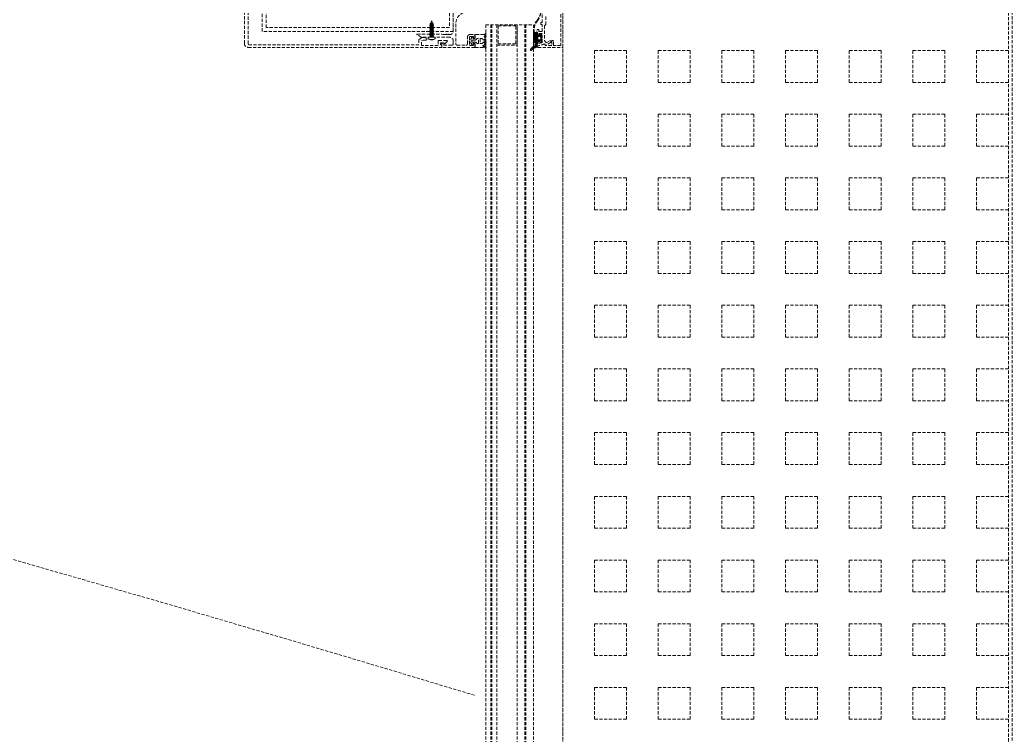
# Model space of a CAD drawing. Extents: x -1457 to 23780, y -2071 to 4205.
# Drawn here: x 4744.9 to 4822.8, y 1958.8 to 2014.9 of the extents above; entities that cross this region are included whole.
import ezdxf

# ---------------------------------------------------------------- set-up
doc = ezdxf.new("R2010")
doc.units = 0
doc.header["$MEASUREMENT"] = 0
doc.linetypes.add('HIDDEN', pattern=[0.375, 0.25, -0.125])
doc.layers.add('M-TEFRIS2-015', color=129, linetype='Continuous', lineweight=9)

msp = doc.modelspace()

# ---------------------------------------------------------------- hatches: boundary and pattern name
at = {"layer": 'M-TEFRIS2-015', "linetype": 'HIDDEN', "lineweight": 0}
h = msp.add_hatch(dxfattribs=at)
h.set_pattern_fill('LINE', color=256, scale=0.666667, angle=675, style=0)
h.set_pattern_definition([(225, (4906.09187, 2070.082575), (-0.058925565, 0.058925565), [])])
edge = h.paths.add_edge_path()
edge.add_arc((4785.516, 2012.276), 0.625, 472.6612, 512.8, ccw=False)
edge.add_arc((4785.202, 2012.997), 0.162, 297.03999, 359.89731)
edge.add_line((4785.363, 2012.997), (4785.363, 2013.077))
edge.add_line((4785.363, 2013.077), (4785.363, 2013.091))
edge.add_line((4785.363, 2013.091), (4785.363, 2013.098))
edge.add_line((4785.363, 2013.098), (4785.361, 2013.106))
edge.add_line((4785.361, 2013.106), (4785.358, 2013.113))
edge.add_line((4785.358, 2013.113), (4785.354, 2013.12))
edge.add_line((4785.354, 2013.12), (4785.349, 2013.126))
edge.add_line((4785.349, 2013.126), (4785.342, 2013.132))
edge.add_line((4785.342, 2013.132), (4785.335, 2013.136))
edge.add_line((4785.335, 2013.136), (4785.328, 2013.139))
edge.add_line((4785.328, 2013.139), (4785.313, 2013.141))
edge.add_line((4785.313, 2013.141), (4785.238, 2013.141))
edge.add_line((4785.238, 2013.141), (4785.235, 2013.141))
edge.add_line((4785.235, 2013.141), (4785.232, 2013.142))
edge.add_line((4785.232, 2013.142), (4785.229, 2013.143))
edge.add_line((4785.229, 2013.143), (4785.226, 2013.145))
edge.add_line((4785.226, 2013.145), (4785.224, 2013.147))
edge.add_line((4785.224, 2013.147), (4785.221, 2013.149))
edge.add_line((4785.221, 2013.149), (4785.22, 2013.152))
edge.add_line((4785.22, 2013.152), (4785.219, 2013.155))
edge.add_line((4785.219, 2013.155), (4785.218, 2013.161))
edge.add_line((4785.218, 2013.161), (4785.218, 2013.241))
edge.add_line((4785.218, 2013.241), (4785.218, 2013.244))
edge.add_line((4785.218, 2013.244), (4785.219, 2013.247))
edge.add_line((4785.219, 2013.247), (4785.22, 2013.25))
edge.add_line((4785.22, 2013.25), (4785.221, 2013.253))
edge.add_line((4785.221, 2013.253), (4785.224, 2013.255))
edge.add_line((4785.224, 2013.255), (4785.226, 2013.257))
edge.add_line((4785.226, 2013.257), (4785.229, 2013.259))
edge.add_line((4785.229, 2013.259), (4785.232, 2013.26))
edge.add_line((4785.232, 2013.26), (4785.238, 2013.261))
edge.add_line((4785.238, 2013.261), (4785.313, 2013.261))
edge.add_line((4785.313, 2013.261), (4785.321, 2013.262))
edge.add_line((4785.321, 2013.262), (4785.328, 2013.263))
edge.add_line((4785.328, 2013.263), (4785.335, 2013.266))
edge.add_line((4785.335, 2013.266), (4785.342, 2013.27))
edge.add_line((4785.342, 2013.27), (4785.349, 2013.276))
edge.add_line((4785.349, 2013.276), (4785.354, 2013.282))
edge.add_line((4785.354, 2013.282), (4785.358, 2013.289))
edge.add_line((4785.358, 2013.289), (4785.361, 2013.296))
edge.add_line((4785.361, 2013.296), (4785.363, 2013.311))
edge.add_line((4785.363, 2013.311), (4785.363, 2013.318))
edge.add_line((4785.363, 2013.318), (4785.361, 2013.326))
edge.add_line((4785.361, 2013.326), (4785.358, 2013.333))
edge.add_line((4785.358, 2013.333), (4785.354, 2013.34))
edge.add_line((4785.354, 2013.34), (4785.349, 2013.346))
edge.add_line((4785.349, 2013.346), (4785.342, 2013.352))
edge.add_line((4785.342, 2013.352), (4785.335, 2013.356))
edge.add_line((4785.335, 2013.356), (4785.328, 2013.359))
edge.add_line((4785.328, 2013.359), (4785.313, 2013.361))
edge.add_line((4785.313, 2013.361), (4785.238, 2013.361))
edge.add_line((4785.238, 2013.361), (4785.235, 2013.361))
edge.add_line((4785.235, 2013.361), (4785.232, 2013.362))
edge.add_line((4785.232, 2013.362), (4785.229, 2013.363))
edge.add_line((4785.229, 2013.363), (4785.226, 2013.365))
edge.add_line((4785.226, 2013.365), (4785.224, 2013.367))
edge.add_line((4785.224, 2013.367), (4785.221, 2013.369))
edge.add_line((4785.221, 2013.369), (4785.22, 2013.372))
edge.add_line((4785.22, 2013.372), (4785.219, 2013.375))
edge.add_line((4785.219, 2013.375), (4785.218, 2013.381))
edge.add_line((4785.218, 2013.381), (4785.218, 2013.461))
edge.add_line((4785.218, 2013.461), (4785.218, 2013.464))
edge.add_line((4785.218, 2013.464), (4785.219, 2013.467))
edge.add_line((4785.219, 2013.467), (4785.22, 2013.47))
edge.add_line((4785.22, 2013.47), (4785.221, 2013.473))
edge.add_line((4785.221, 2013.473), (4785.224, 2013.475))
edge.add_line((4785.224, 2013.475), (4785.226, 2013.477))
edge.add_line((4785.226, 2013.477), (4785.229, 2013.479))
edge.add_line((4785.229, 2013.479), (4785.232, 2013.48))
edge.add_line((4785.232, 2013.48), (4785.238, 2013.481))
edge.add_line((4785.238, 2013.481), (4785.313, 2013.481))
edge.add_line((4785.313, 2013.481), (4785.321, 2013.482))
edge.add_line((4785.321, 2013.482), (4785.328, 2013.483))
edge.add_line((4785.328, 2013.483), (4785.335, 2013.486))
edge.add_line((4785.335, 2013.486), (4785.342, 2013.49))
edge.add_line((4785.342, 2013.49), (4785.349, 2013.496))
edge.add_line((4785.349, 2013.496), (4785.354, 2013.502))
edge.add_line((4785.354, 2013.502), (4785.358, 2013.509))
edge.add_line((4785.358, 2013.509), (4785.361, 2013.516))
edge.add_line((4785.361, 2013.516), (4785.363, 2013.531))
edge.add_line((4785.363, 2013.531), (4785.363, 2013.538))
edge.add_line((4785.363, 2013.538), (4785.361, 2013.546))
edge.add_line((4785.361, 2013.546), (4785.358, 2013.553))
edge.add_line((4785.358, 2013.553), (4785.354, 2013.56))
edge.add_line((4785.354, 2013.56), (4785.349, 2013.566))
edge.add_line((4785.349, 2013.566), (4785.342, 2013.572))
edge.add_line((4785.342, 2013.572), (4785.335, 2013.576))
edge.add_line((4785.335, 2013.576), (4785.328, 2013.579))
edge.add_line((4785.328, 2013.579), (4785.313, 2013.581))
edge.add_line((4785.313, 2013.581), (4785.238, 2013.581))
edge.add_line((4785.238, 2013.581), (4785.235, 2013.581))
edge.add_line((4785.235, 2013.581), (4785.232, 2013.582))
edge.add_line((4785.232, 2013.582), (4785.229, 2013.583))
edge.add_line((4785.229, 2013.583), (4785.226, 2013.585))
edge.add_line((4785.226, 2013.585), (4785.224, 2013.587))
edge.add_line((4785.224, 2013.587), (4785.221, 2013.589))
edge.add_line((4785.221, 2013.589), (4785.22, 2013.592))
edge.add_line((4785.22, 2013.592), (4785.219, 2013.595))
edge.add_line((4785.219, 2013.595), (4785.218, 2013.601))
edge.add_line((4785.218, 2013.601), (4785.218, 2013.681))
edge.add_line((4785.218, 2013.681), (4785.218, 2013.684))
edge.add_line((4785.218, 2013.684), (4785.219, 2013.687))
edge.add_line((4785.219, 2013.687), (4785.22, 2013.69))
edge.add_line((4785.22, 2013.69), (4785.221, 2013.693))
edge.add_line((4785.221, 2013.693), (4785.224, 2013.695))
edge.add_line((4785.224, 2013.695), (4785.226, 2013.697))
edge.add_line((4785.226, 2013.697), (4785.229, 2013.699))
edge.add_line((4785.229, 2013.699), (4785.232, 2013.7))
edge.add_line((4785.232, 2013.7), (4785.238, 2013.701))
edge.add_line((4785.238, 2013.701), (4785.313, 2013.701))
edge.add_line((4785.313, 2013.701), (4785.321, 2013.702))
edge.add_line((4785.321, 2013.702), (4785.328, 2013.703))
edge.add_line((4785.328, 2013.703), (4785.335, 2013.706))
edge.add_line((4785.335, 2013.706), (4785.342, 2013.71))
edge.add_line((4785.342, 2013.71), (4785.349, 2013.716))
edge.add_line((4785.349, 2013.716), (4785.354, 2013.722))
edge.add_line((4785.354, 2013.722), (4785.358, 2013.729))
edge.add_line((4785.358, 2013.729), (4785.361, 2013.736))
edge.add_line((4785.361, 2013.736), (4785.363, 2013.751))
edge.add_line((4785.363, 2013.751), (4785.363, 2013.758))
edge.add_line((4785.363, 2013.758), (4785.361, 2013.766))
edge.add_line((4785.361, 2013.766), (4785.358, 2013.773))
edge.add_line((4785.358, 2013.773), (4785.354, 2013.78))
edge.add_line((4785.354, 2013.78), (4785.349, 2013.786))
edge.add_line((4785.349, 2013.786), (4785.342, 2013.792))
edge.add_line((4785.342, 2013.792), (4785.335, 2013.796))
edge.add_line((4785.335, 2013.796), (4785.328, 2013.799))
edge.add_line((4785.328, 2013.799), (4785.313, 2013.801))
edge.add_line((4785.313, 2013.801), (4785.238, 2013.801))
edge.add_line((4785.238, 2013.801), (4785.235, 2013.801))
edge.add_line((4785.235, 2013.801), (4785.232, 2013.802))
edge.add_line((4785.232, 2013.802), (4785.229, 2013.803))
edge.add_line((4785.229, 2013.803), (4785.226, 2013.805))
edge.add_line((4785.226, 2013.805), (4785.224, 2013.807))
edge.add_line((4785.224, 2013.807), (4785.221, 2013.809))
edge.add_line((4785.221, 2013.809), (4785.22, 2013.812))
edge.add_line((4785.22, 2013.812), (4785.219, 2013.815))
edge.add_line((4785.219, 2013.815), (4785.218, 2013.821))
edge.add_line((4785.218, 2013.821), (4785.218, 2013.901))
edge.add_line((4785.218, 2013.901), (4785.218, 2013.904))
edge.add_line((4785.218, 2013.904), (4785.218, 2013.907))
edge.add_line((4785.218, 2013.907), (4785.22, 2013.91))
edge.add_line((4785.22, 2013.91), (4785.221, 2013.913))
edge.add_line((4785.221, 2013.913), (4785.223, 2013.915))
edge.add_line((4785.223, 2013.915), (4785.226, 2013.917))
edge.add_line((4785.226, 2013.917), (4785.229, 2013.919))
edge.add_line((4785.229, 2013.919), (4785.232, 2013.92))
edge.add_line((4785.232, 2013.92), (4785.238, 2013.921))
edge.add_line((4785.238, 2013.921), (4785.489, 2013.921))
edge.add_arc((4785.489, 2013.891), 0.03, 360, 450, ccw=False)
edge.add_line((4785.519, 2013.891), (4785.519, 2013.707))
edge.add_line((4785.519, 2013.707), (4785.689, 2013.707))
edge.add_line((4785.689, 2013.707), (4785.709, 2013.782))
edge.add_arc((4785.757, 2013.769), 0.05, 417.96059, 525.40146, ccw=False)
edge.add_arc((4785.731, 2013.727), 0.1, 386.3878, 417.96059, ccw=False)
edge.add_arc((4785.227, 2013.477), 0.663, 333.6122, 386.3878, ccw=False)
edge.add_arc((4785.731, 2013.227), 0.1, 302.03941, 333.6122, ccw=False)
edge.add_arc((4785.757, 2013.185), 0.05, 194.59854, 302.03941, ccw=False)
edge.add_line((4785.709, 2013.172), (4785.689, 2013.247))
edge.add_line((4785.689, 2013.247), (4785.519, 2013.247))
edge.add_line((4785.519, 2013.247), (4785.519, 2012.827))
edge.add_arc((4785.469, 2012.827), 0.05, 283.15979, 360, ccw=False)
edge.add_arc((4785.625, 2012.029), 0.763, 460.87984, 501.33818)
edge.add_arc((4785.007, 2012.549), 0.0486, 164.56829, 296.97073, ccw=False)
edge = h.paths.add_edge_path(flags=16)
edge.add_arc((4785.717, 2013.377), 0.03, 270, 349.17596, ccw=False)
edge.add_line((4785.717, 2013.347), (4785.549, 2013.347))
edge.add_arc((4785.549, 2013.377), 0.03, 180, 270, ccw=False)
edge.add_line((4785.519, 2013.377), (4785.519, 2013.577))
edge.add_arc((4785.549, 2013.577), 0.03, 450, 540, ccw=False)
edge.add_line((4785.549, 2013.607), (4785.717, 2013.607))
edge.add_arc((4785.717, 2013.577), 0.03, 370.82404, 450, ccw=False)
edge.add_arc((4785.194, 2013.477), 0.562, 349.17596, 370.82404, ccw=False)

# ---------------------------------------------------------------- linework, layer by layer
for p, q in [((4787.5, 320), (4787.5, 2034.619)), ((4787.5, 2034.319), (4787.5, 320)), ((4822.5, 285), (4822.5, 2034.319)), ((4822.793, 284.7), (4822.793, 2034.319)), ((4777.059, 2014.521), (4777.352, 2014.57)), ((4777.352, 2014.562), (4777.059, 2014.514)), ((4777.093, 2014.541), (4777.059, 2014.521)), ((4777.059, 2014.521), (4777.059, 2014.514)), ((4777.086, 2014.618), (4777.185, 2014.639)), ((4777.121, 2014.638), (4777.086, 2014.618)), ((4777.159, 2014.626), (4777.086, 2014.61)), ((4777.086, 2014.618), (4777.086, 2014.61)), ((4777.086, 2014.61), (4777.107, 2014.598)), ((4777.107, 2014.598), (4777.093, 2014.559)), ((4777.317, 2014.59), (4777.093, 2014.541)), ((4777.093, 2014.559), (4777.093, 2014.541)), ((4777.107, 2014.598), (4777.273, 2014.686)), ((4777.195, 2014.818), (4777.121, 2014.638)), ((4777.273, 2014.686), (4777.121, 2014.638)), ((4777.185, 2014.639), (4777.159, 2014.626)), ((4777.205, 2014.825), (4777.195, 2014.818)), ((4777.215, 2014.818), (4777.205, 2014.825)), ((4777.307, 2014.588), (4777.215, 2014.818)), ((4777.317, 2014.59), (4777.307, 2014.588)), ((4777.352, 2014.57), (4777.317, 2014.59)), ((4777.317, 2014.542), (4777.352, 2014.562)), ((4777.317, 2014.493), (4777.317, 2014.542)), ((4777.352, 2014.562), (4777.352, 2014.57)), ((4781.447, 2014.531), (4785.199, 2014.531)), ((4781.447, 2014.531), (4781.447, 1943.045)), ((4781.847, 2014.531), (4781.847, 1943.045)), ((4781.923, 2014.531), (4781.923, 1943.045)), ((4782.323, 2014.531), (4782.323, 1943.045)), ((4783.923, 2014.531), (4783.923, 1943.045)), ((4784.523, 2014.531), (4784.523, 1943.045)), ((4784.599, 2014.531), (4784.599, 1943.045)), ((4785.199, 2014.531), (4785.199, 1943.045)), ((4777.059, 2014.514), (4777.093, 2014.494)), ((4777.059, 2014.425), (4777.352, 2014.473)), ((4777.352, 2014.465), (4777.059, 2014.417)), ((4777.093, 2014.445), (4777.059, 2014.425)), ((4777.059, 2014.417), (4777.059, 2014.425)), ((4777.059, 2014.417), (4777.093, 2014.397)), ((4777.059, 2014.329), (4777.352, 2014.377)), ((4777.352, 2014.369), (4777.059, 2014.321)), ((4777.093, 2014.349), (4777.059, 2014.329)), ((4777.059, 2014.321), (4777.059, 2014.329)), ((4777.059, 2014.321), (4777.093, 2014.301)), ((4777.059, 2014.232), (4777.352, 2014.28)), ((4777.352, 2014.272), (4777.059, 2014.224)), ((4777.093, 2014.252), (4777.059, 2014.232)), ((4777.059, 2014.224), (4777.059, 2014.232)), ((4777.059, 2014.224), (4777.093, 2014.204)), ((4777.059, 2014.136), (4777.352, 2014.184)), ((4777.352, 2014.176), (4777.059, 2014.128)), ((4777.093, 2014.156), (4777.059, 2014.136)), ((4777.059, 2014.136), (4777.059, 2014.128)), ((4777.059, 2014.128), (4777.093, 2014.108)), ((4777.059, 2014.039), (4777.352, 2014.087)), ((4777.352, 2014.079), (4777.059, 2014.031)), ((4777.093, 2014.059), (4777.059, 2014.039)), ((4777.059, 2014.031), (4777.059, 2014.039)), ((4777.059, 2014.031), (4777.093, 2014.011)), ((4777.059, 2013.943), (4777.352, 2013.991)), ((4777.352, 2013.983), (4777.059, 2013.935)), ((4777.093, 2013.963), (4777.059, 2013.943)), ((4777.059, 2013.943), (4777.059, 2013.935)), ((4777.059, 2013.935), (4777.093, 2013.915)), ((4777.059, 2013.846), (4777.352, 2013.895)), ((4777.352, 2013.887), (4777.059, 2013.838)), ((4777.093, 2013.866), (4777.059, 2013.846)), ((4777.059, 2013.846), (4777.059, 2013.838)), ((4777.059, 2013.838), (4777.093, 2013.818)), ((4777.059, 2013.75), (4777.352, 2013.798)), ((4777.352, 2013.79), (4777.059, 2013.742)), ((4777.093, 2013.77), (4777.059, 2013.75)), ((4777.059, 2013.75), (4777.059, 2013.742)), ((4777.059, 2013.742), (4777.093, 2013.722)), ((4777.093, 2014.494), (4777.093, 2014.445)), ((4777.317, 2014.493), (4777.093, 2014.445)), ((4777.093, 2014.397), (4777.317, 2014.445)), ((4777.317, 2014.397), (4777.093, 2014.349)), ((4777.093, 2014.397), (4777.093, 2014.349)), ((4777.093, 2014.301), (4777.317, 2014.349)), ((4777.093, 2014.252), (4777.093, 2014.301)), ((4777.317, 2014.3), (4777.093, 2014.252)), ((4777.093, 2014.204), (4777.317, 2014.252)), ((4777.317, 2014.204), (4777.093, 2014.156)), ((4777.093, 2014.204), (4777.093, 2014.156)), ((4777.093, 2014.108), (4777.317, 2014.156)), ((4777.093, 2014.108), (4777.093, 2014.059)), ((4777.317, 2014.107), (4777.093, 2014.059)), ((4777.093, 2014.011), (4777.317, 2014.059)), ((4777.093, 2013.823), (4777.093, 2014.011)), ((4777.317, 2014.011), (4777.093, 2013.963)), ((4777.093, 2013.915), (4777.317, 2013.963)), ((4777.317, 2013.915), (4777.093, 2013.866)), ((4777.093, 2013.915), (4777.093, 2013.866)), ((4777.093, 2013.818), (4777.317, 2013.867)), ((4777.317, 2013.818), (4777.093, 2013.77)), ((4777.093, 2013.818), (4777.093, 2013.77)), ((4777.093, 2013.722), (4777.317, 2013.77)), ((4777.352, 2014.473), (4777.317, 2014.493)), ((4777.317, 2014.445), (4777.352, 2014.465)), ((4777.317, 2014.445), (4777.352, 2014.465)), ((4777.317, 2014.397), (4777.317, 2014.445)), ((4777.352, 2014.377), (4777.317, 2014.397)), ((4777.317, 2014.349), (4777.352, 2014.369)), ((4777.317, 2014.349), (4777.352, 2014.369)), ((4777.317, 2014.3), (4777.317, 2014.349)), ((4777.352, 2014.28), (4777.317, 2014.3)), ((4777.317, 2014.252), (4777.352, 2014.272)), ((4777.317, 2014.252), (4777.352, 2014.272)), ((4777.317, 2014.252), (4777.317, 2014.204)), ((4777.352, 2014.184), (4777.317, 2014.204)), ((4777.317, 2014.156), (4777.352, 2014.176)), ((4777.317, 2014.156), (4777.352, 2014.176)), ((4777.317, 2014.107), (4777.317, 2014.156)), ((4777.352, 2014.087), (4777.317, 2014.107)), ((4777.317, 2014.059), (4777.352, 2014.079)), ((4777.317, 2014.059), (4777.352, 2014.079)), ((4777.317, 2014.011), (4777.317, 2014.059)), ((4777.317, 2014.011), (4777.317, 2014.059)), ((4777.352, 2013.991), (4777.317, 2014.011)), ((4777.317, 2013.963), (4777.352, 2013.983)), ((4777.317, 2013.963), (4777.352, 2013.983)), ((4777.317, 2013.963), (4777.317, 2013.775)), ((4777.317, 2013.915), (4777.317, 2013.963)), ((4777.317, 2013.915), (4777.317, 2013.963)), ((4777.352, 2013.895), (4777.317, 2013.915)), ((4777.317, 2013.867), (4777.352, 2013.887)), ((4777.317, 2013.867), (4777.352, 2013.887)), ((4777.317, 2013.818), (4777.317, 2013.867)), ((4777.317, 2013.818), (4777.317, 2013.867)), ((4777.352, 2013.798), (4777.317, 2013.818)), ((4777.317, 2013.77), (4777.352, 2013.79)), ((4777.317, 2013.77), (4777.352, 2013.79)), ((4777.317, 2013.722), (4777.317, 2013.77)), ((4777.352, 2014.465), (4777.352, 2014.473)), ((4777.352, 2014.369), (4777.352, 2014.377)), ((4777.352, 2014.272), (4777.352, 2014.28)), ((4777.352, 2014.176), (4777.352, 2014.184)), ((4777.352, 2014.079), (4777.352, 2014.087)), ((4777.352, 2013.983), (4777.352, 2013.991)), ((4777.352, 2013.887), (4777.352, 2013.895)), ((4777.352, 2013.79), (4777.352, 2013.798)), ((4776.935, 2013.441), (4776.935, 2013.55)), ((4777.476, 2013.55), (4776.935, 2013.55)), ((4777.059, 2013.653), (4777.352, 2013.702)), ((4777.352, 2013.694), (4777.059, 2013.645)), ((4777.093, 2013.673), (4777.059, 2013.653)), ((4777.059, 2013.653), (4777.059, 2013.645)), ((4777.059, 2013.645), (4777.093, 2013.625)), ((4777.059, 2013.557), (4777.352, 2013.605)), ((4777.093, 2013.577), (4777.059, 2013.557)), ((4777.059, 2013.557), (4777.059, 2013.55)), ((4777.352, 2013.597), (4777.065, 2013.55)), ((4777.093, 2013.722), (4777.093, 2013.673)), ((4777.317, 2013.722), (4777.093, 2013.673)), ((4777.093, 2013.625), (4777.317, 2013.674)), ((4777.093, 2013.625), (4777.093, 2013.577)), ((4777.317, 2013.625), (4777.093, 2013.577)), ((4777.191, 2013.55), (4777.317, 2013.577)), ((4777.352, 2013.702), (4777.317, 2013.722)), ((4777.317, 2013.674), (4777.352, 2013.694)), ((4777.317, 2013.674), (4777.352, 2013.694)), ((4777.317, 2013.674), (4777.317, 2013.625)), ((4777.352, 2013.605), (4777.317, 2013.625)), ((4777.317, 2013.577), (4777.352, 2013.597)), ((4777.317, 2013.577), (4777.352, 2013.597)), ((4777.317, 2013.577), (4777.317, 2013.55)), ((4777.352, 2013.694), (4777.352, 2013.702)), ((4777.352, 2013.597), (4777.352, 2013.605)), ((4777.476, 2013.441), (4777.476, 2013.55)), ((4787.5, 2012.5), (4787.5, 2012.5)), ((4790, 2012.5), (4792.5, 2012.5)), ((4790, 2010), (4790, 2012.5)), ((4792.5, 2010), (4792.5, 2012.5)), ((4795, 2012.5), (4797.5, 2012.5)), ((4795, 2010), (4795, 2012.5)), ((4797.5, 2010), (4797.5, 2012.5)), ((4800, 2012.5), (4802.5, 2012.5)), ((4800, 2010), (4800, 2012.5)), ((4802.5, 2010), (4802.5, 2012.5)), ((4805, 2012.5), (4807.5, 2012.5)), ((4805, 2010), (4805, 2012.5)), ((4807.5, 2010), (4807.5, 2012.5)), ((4810, 2012.5), (4812.5, 2012.5)), ((4810, 2010), (4810, 2012.5)), ((4812.5, 2010), (4812.5, 2012.5)), ((4815, 2012.5), (4817.5, 2012.5)), ((4815, 2010), (4815, 2012.5)), ((4817.5, 2010), (4817.5, 2012.5)), ((4820, 2012.5), (4822.5, 2012.5)), ((4820, 2010), (4820, 2012.5)), ((4787.5, 2010), (4787.5, 2010)), ((4790, 2010), (4792.5, 2010)), ((4795, 2010), (4797.5, 2010)), ((4800, 2010), (4802.5, 2010)), ((4805, 2010), (4807.5, 2010)), ((4810, 2010), (4812.5, 2010)), ((4815, 2010), (4817.5, 2010)), ((4820, 2010), (4822.5, 2010)), ((4787.5, 2007.5), (4787.5, 2007.5)), ((4790, 2007.5), (4792.5, 2007.5)), ((4790, 2005), (4790, 2007.5)), ((4792.5, 2005), (4792.5, 2007.5)), ((4795, 2007.5), (4797.5, 2007.5)), ((4795, 2005), (4795, 2007.5)), ((4797.5, 2005), (4797.5, 2007.5)), ((4800, 2007.5), (4802.5, 2007.5)), ((4800, 2005), (4800, 2007.5)), ((4802.5, 2005), (4802.5, 2007.5)), ((4805, 2007.5), (4807.5, 2007.5)), ((4805, 2005), (4805, 2007.5)), ((4807.5, 2005), (4807.5, 2007.5)), ((4810, 2007.5), (4812.5, 2007.5)), ((4810, 2005), (4810, 2007.5)), ((4812.5, 2005), (4812.5, 2007.5)), ((4815, 2007.5), (4817.5, 2007.5)), ((4815, 2005), (4815, 2007.5)), ((4817.5, 2005), (4817.5, 2007.5)), ((4820, 2007.5), (4822.5, 2007.5)), ((4820, 2005), (4820, 2007.5)), ((4787.5, 2005), (4787.5, 2005)), ((4790, 2005), (4792.5, 2005)), ((4795, 2005), (4797.5, 2005)), ((4800, 2005), (4802.5, 2005)), ((4805, 2005), (4807.5, 2005)), ((4810, 2005), (4812.5, 2005)), ((4815, 2005), (4817.5, 2005)), ((4820, 2005), (4822.5, 2005)), ((4787.5, 2002.5), (4787.5, 2002.5)), ((4790, 2002.5), (4792.5, 2002.5)), ((4790, 2000), (4790, 2002.5)), ((4792.5, 2000), (4792.5, 2002.5)), ((4795, 2002.5), (4797.5, 2002.5)), ((4795, 2000), (4795, 2002.5)), ((4797.5, 2000), (4797.5, 2002.5)), ((4800, 2002.5), (4802.5, 2002.5)), ((4800, 2000), (4800, 2002.5)), ((4802.5, 2000), (4802.5, 2002.5)), ((4805, 2002.5), (4807.5, 2002.5)), ((4805, 2000), (4805, 2002.5)), ((4807.5, 2000), (4807.5, 2002.5)), ((4810, 2002.5), (4812.5, 2002.5)), ((4810, 2000), (4810, 2002.5)), ((4812.5, 2000), (4812.5, 2002.5)), ((4815, 2002.5), (4817.5, 2002.5)), ((4815, 2000), (4815, 2002.5)), ((4817.5, 2000), (4817.5, 2002.5)), ((4820, 2002.5), (4822.5, 2002.5)), ((4820, 2000), (4820, 2002.5)), ((4787.5, 2000), (4787.5, 2000)), ((4790, 2000), (4792.5, 2000)), ((4795, 2000), (4797.5, 2000)), ((4800, 2000), (4802.5, 2000)), ((4805, 2000), (4807.5, 2000)), ((4810, 2000), (4812.5, 2000)), ((4815, 2000), (4817.5, 2000)), ((4820, 2000), (4822.5, 2000)), ((4787.5, 1997.5), (4787.5, 1997.5)), ((4790, 1997.5), (4792.5, 1997.5)), ((4790, 1995), (4790, 1997.5)), ((4792.5, 1995), (4792.5, 1997.5)), ((4795, 1997.5), (4797.5, 1997.5)), ((4795, 1995), (4795, 1997.5)), ((4797.5, 1995), (4797.5, 1997.5)), ((4800, 1997.5), (4802.5, 1997.5)), ((4800, 1995), (4800, 1997.5)), ((4802.5, 1995), (4802.5, 1997.5)), ((4805, 1997.5), (4807.5, 1997.5)), ((4805, 1995), (4805, 1997.5)), ((4807.5, 1995), (4807.5, 1997.5)), ((4810, 1997.5), (4812.5, 1997.5)), ((4810, 1995), (4810, 1997.5)), ((4812.5, 1995), (4812.5, 1997.5)), ((4815, 1997.5), (4817.5, 1997.5)), ((4815, 1995), (4815, 1997.5)), ((4817.5, 1995), (4817.5, 1997.5)), ((4820, 1997.5), (4822.5, 1997.5)), ((4820, 1995), (4820, 1997.5)), ((4787.5, 1995), (4787.5, 1995)), ((4790, 1995), (4792.5, 1995)), ((4795, 1995), (4797.5, 1995)), ((4800, 1995), (4802.5, 1995)), ((4805, 1995), (4807.5, 1995)), ((4810, 1995), (4812.5, 1995)), ((4815, 1995), (4817.5, 1995)), ((4820, 1995), (4822.5, 1995)), ((4787.5, 1992.5), (4787.5, 1992.5)), ((4790, 1992.5), (4792.5, 1992.5)), ((4790, 1990), (4790, 1992.5)), ((4792.5, 1990), (4792.5, 1992.5)), ((4795, 1992.5), (4797.5, 1992.5)), ((4795, 1990), (4795, 1992.5)), ((4797.5, 1990), (4797.5, 1992.5)), ((4800, 1992.5), (4802.5, 1992.5)), ((4800, 1990), (4800, 1992.5)), ((4802.5, 1990), (4802.5, 1992.5)), ((4805, 1992.5), (4807.5, 1992.5)), ((4805, 1990), (4805, 1992.5)), ((4807.5, 1990), (4807.5, 1992.5)), ((4810, 1992.5), (4812.5, 1992.5)), ((4810, 1990), (4810, 1992.5)), ((4812.5, 1990), (4812.5, 1992.5)), ((4815, 1992.5), (4817.5, 1992.5)), ((4815, 1990), (4815, 1992.5)), ((4817.5, 1990), (4817.5, 1992.5)), ((4820, 1992.5), (4822.5, 1992.5)), ((4820, 1990), (4820, 1992.5)), ((4787.5, 1990), (4787.5, 1990)), ((4790, 1990), (4792.5, 1990)), ((4795, 1990), (4797.5, 1990)), ((4800, 1990), (4802.5, 1990)), ((4805, 1990), (4807.5, 1990)), ((4810, 1990), (4812.5, 1990)), ((4815, 1990), (4817.5, 1990)), ((4820, 1990), (4822.5, 1990)), ((4787.5, 1987.5), (4787.5, 1987.5)), ((4790, 1987.5), (4792.5, 1987.5)), ((4790, 1985), (4790, 1987.5)), ((4792.5, 1985), (4792.5, 1987.5)), ((4795, 1987.5), (4797.5, 1987.5)), ((4795, 1985), (4795, 1987.5)), ((4797.5, 1985), (4797.5, 1987.5)), ((4800, 1987.5), (4802.5, 1987.5)), ((4800, 1985), (4800, 1987.5)), ((4802.5, 1985), (4802.5, 1987.5)), ((4805, 1987.5), (4807.5, 1987.5)), ((4805, 1985), (4805, 1987.5)), ((4807.5, 1985), (4807.5, 1987.5)), ((4810, 1987.5), (4812.5, 1987.5)), ((4810, 1985), (4810, 1987.5)), ((4812.5, 1985), (4812.5, 1987.5)), ((4815, 1987.5), (4817.5, 1987.5)), ((4815, 1985), (4815, 1987.5)), ((4817.5, 1985), (4817.5, 1987.5)), ((4820, 1987.5), (4822.5, 1987.5)), ((4820, 1985), (4820, 1987.5)), ((4787.5, 1985), (4787.5, 1985)), ((4790, 1985), (4792.5, 1985)), ((4795, 1985), (4797.5, 1985)), ((4800, 1985), (4802.5, 1985)), ((4805, 1985), (4807.5, 1985)), ((4810, 1985), (4812.5, 1985)), ((4815, 1985), (4817.5, 1985)), ((4820, 1985), (4822.5, 1985)), ((4787.5, 1982.5), (4787.5, 1982.5)), ((4790, 1982.5), (4792.5, 1982.5)), ((4790, 1980), (4790, 1982.5)), ((4792.5, 1980), (4792.5, 1982.5)), ((4795, 1982.5), (4797.5, 1982.5)), ((4795, 1980), (4795, 1982.5)), ((4797.5, 1980), (4797.5, 1982.5)), ((4800, 1982.5), (4802.5, 1982.5)), ((4800, 1980), (4800, 1982.5)), ((4802.5, 1980), (4802.5, 1982.5)), ((4805, 1982.5), (4807.5, 1982.5)), ((4805, 1980), (4805, 1982.5)), ((4807.5, 1980), (4807.5, 1982.5)), ((4810, 1982.5), (4812.5, 1982.5)), ((4810, 1980), (4810, 1982.5)), ((4812.5, 1980), (4812.5, 1982.5)), ((4815, 1982.5), (4817.5, 1982.5)), ((4815, 1980), (4815, 1982.5)), ((4817.5, 1980), (4817.5, 1982.5)), ((4820, 1982.5), (4822.5, 1982.5)), ((4820, 1980), (4820, 1982.5)), ((4787.5, 1980), (4787.5, 1980)), ((4790, 1980), (4792.5, 1980)), ((4795, 1980), (4797.5, 1980)), ((4800, 1980), (4802.5, 1980)), ((4805, 1980), (4807.5, 1980)), ((4810, 1980), (4812.5, 1980)), ((4815, 1980), (4817.5, 1980)), ((4820, 1980), (4822.5, 1980)), ((4787.5, 1977.5), (4787.5, 1977.5)), ((4790, 1977.5), (4792.5, 1977.5)), ((4790, 1975), (4790, 1977.5)), ((4792.5, 1975), (4792.5, 1977.5)), ((4795, 1977.5), (4797.5, 1977.5)), ((4795, 1975), (4795, 1977.5)), ((4797.5, 1975), (4797.5, 1977.5)), ((4800, 1977.5), (4802.5, 1977.5)), ((4800, 1975), (4800, 1977.5)), ((4802.5, 1975), (4802.5, 1977.5)), ((4805, 1977.5), (4807.5, 1977.5)), ((4805, 1975), (4805, 1977.5)), ((4807.5, 1975), (4807.5, 1977.5)), ((4810, 1977.5), (4812.5, 1977.5)), ((4810, 1975), (4810, 1977.5)), ((4812.5, 1975), (4812.5, 1977.5)), ((4815, 1977.5), (4817.5, 1977.5)), ((4815, 1975), (4815, 1977.5)), ((4817.5, 1975), (4817.5, 1977.5)), ((4820, 1977.5), (4822.5, 1977.5)), ((4820, 1975), (4820, 1977.5)), ((4787.5, 1975), (4787.5, 1975)), ((4790, 1975), (4792.5, 1975)), ((4795, 1975), (4797.5, 1975)), ((4800, 1975), (4802.5, 1975)), ((4805, 1975), (4807.5, 1975)), ((4810, 1975), (4812.5, 1975)), ((4815, 1975), (4817.5, 1975)), ((4820, 1975), (4822.5, 1975)), ((4787.5, 1972.5), (4787.5, 1972.5)), ((4790, 1972.5), (4792.5, 1972.5)), ((4790, 1970), (4790, 1972.5)), ((4792.5, 1970), (4792.5, 1972.5)), ((4795, 1972.5), (4797.5, 1972.5)), ((4795, 1970), (4795, 1972.5)), ((4797.5, 1970), (4797.5, 1972.5)), ((4800, 1972.5), (4802.5, 1972.5)), ((4800, 1970), (4800, 1972.5)), ((4802.5, 1970), (4802.5, 1972.5)), ((4805, 1972.5), (4807.5, 1972.5)), ((4805, 1970), (4805, 1972.5)), ((4807.5, 1970), (4807.5, 1972.5)), ((4810, 1972.5), (4812.5, 1972.5)), ((4810, 1970), (4810, 1972.5)), ((4812.5, 1970), (4812.5, 1972.5)), ((4815, 1972.5), (4817.5, 1972.5)), ((4815, 1970), (4815, 1972.5)), ((4817.5, 1970), (4817.5, 1972.5)), ((4820, 1972.5), (4822.5, 1972.5)), ((4820, 1970), (4820, 1972.5)), ((4787.5, 1970), (4787.5, 1970)), ((4790, 1970), (4792.5, 1970)), ((4795, 1970), (4797.5, 1970)), ((4800, 1970), (4802.5, 1970)), ((4805, 1970), (4807.5, 1970)), ((4810, 1970), (4812.5, 1970)), ((4815, 1970), (4817.5, 1970)), ((4820, 1970), (4822.5, 1970)), ((4787.5, 1967.5), (4787.5, 1967.5)), ((4790, 1967.5), (4792.5, 1967.5)), ((4790, 1965), (4790, 1967.5)), ((4792.5, 1965), (4792.5, 1967.5)), ((4795, 1967.5), (4797.5, 1967.5)), ((4795, 1965), (4795, 1967.5)), ((4797.5, 1965), (4797.5, 1967.5)), ((4800, 1967.5), (4802.5, 1967.5)), ((4800, 1965), (4800, 1967.5)), ((4802.5, 1965), (4802.5, 1967.5)), ((4805, 1967.5), (4807.5, 1967.5)), ((4805, 1965), (4805, 1967.5)), ((4807.5, 1965), (4807.5, 1967.5)), ((4810, 1967.5), (4812.5, 1967.5)), ((4810, 1965), (4810, 1967.5)), ((4812.5, 1965), (4812.5, 1967.5)), ((4815, 1967.5), (4817.5, 1967.5)), ((4815, 1965), (4815, 1967.5)), ((4817.5, 1965), (4817.5, 1967.5)), ((4820, 1967.5), (4822.5, 1967.5)), ((4820, 1965), (4820, 1967.5)), ((4787.5, 1965), (4787.5, 1965)), ((4790, 1965), (4792.5, 1965)), ((4795, 1965), (4797.5, 1965)), ((4800, 1965), (4802.5, 1965)), ((4805, 1965), (4807.5, 1965)), ((4810, 1965), (4812.5, 1965)), ((4815, 1965), (4817.5, 1965)), ((4820, 1965), (4822.5, 1965)), ((4787.5, 1962.5), (4787.5, 1962.5)), ((4790, 1962.5), (4792.5, 1962.5)), ((4790, 1960), (4790, 1962.5)), ((4792.5, 1960), (4792.5, 1962.5)), ((4795, 1962.5), (4797.5, 1962.5)), ((4795, 1960), (4795, 1962.5)), ((4797.5, 1960), (4797.5, 1962.5)), ((4800, 1962.5), (4802.5, 1962.5)), ((4800, 1960), (4800, 1962.5)), ((4802.5, 1960), (4802.5, 1962.5)), ((4805, 1962.5), (4807.5, 1962.5)), ((4805, 1960), (4805, 1962.5)), ((4807.5, 1960), (4807.5, 1962.5)), ((4810, 1962.5), (4812.5, 1962.5)), ((4810, 1960), (4810, 1962.5)), ((4812.5, 1960), (4812.5, 1962.5)), ((4815, 1962.5), (4817.5, 1962.5)), ((4815, 1960), (4815, 1962.5)), ((4817.5, 1960), (4817.5, 1962.5)), ((4820, 1962.5), (4822.5, 1962.5)), ((4820, 1960), (4820, 1962.5)), ((4787.5, 1960), (4787.5, 1960)), ((4790, 1960), (4792.5, 1960)), ((4795, 1960), (4797.5, 1960)), ((4800, 1960), (4802.5, 1960)), ((4805, 1960), (4807.5, 1960)), ((4810, 1960), (4812.5, 1960)), ((4815, 1960), (4817.5, 1960)), ((4820, 1960), (4822.5, 1960))]:
    msp.add_line(p, q, dxfattribs=at)
for points in [[(4277.638, 2056.856, -0.053744), (4780.575, 1961.878, -0.051764)], [(4785.202, 2019.25), (4785.252, 2019.25), (4785.252, 2018.452, 0.10228), (4785.52, 2017.156, -0.152313), (4785.88, 2016, -0.152313), (4785.52, 2014.844, 0.159108), (4785.252, 2014.155), (4785.252, 2012.978), (4785.202, 2012.978), (4785.202, 2014.156, -0.158967), (4785.48, 2014.874, 0.152054), (4785.83, 2016, 0.152944), (4785.476, 2017.131, -0.10266), (4785.202, 2018.452), (4785.202, 2019.25)], [(4762.5, 2018.95), (4762.5, 2013.05, 0.414214), (4762.8, 2012.75), (4777.977, 2012.75, 0.470043), (4778.005, 2012.78), (4778.005, 2012.85, 0.430327), (4777.907, 2012.95), (4777.907, 2013.12), (4778.187, 2013.12), (4778.225, 2013.055, 0.508142), (4778.273, 2013.05), (4778.424, 2013.216, 0.650971), (4778.387, 2013.3), (4777.757, 2013.3, 0.414214), (4777.707, 2013.25), (4777.707, 2012.9), (4776.407, 2012.9), (4776.407, 2013.259), (4776.531, 2013.33), (4776.797, 2013.33, 0.414214), (4776.827, 2013.36), (4776.827, 2013.397, 0.267949), (4776.812, 2013.423), (4776.634, 2013.526, 0.131652), (4776.619, 2013.53), (4776.485, 2013.53, 0.131652), (4776.47, 2013.526), (4776.222, 2013.383, 0.267949), (4776.207, 2013.357), (4776.207, 2012.95), (4762.9, 2012.95, -0.414214), (4762.8, 2013.05), (4762.8, 2018.95)], [(4786.176, 2015.17), (4786.176, 2014.562, -0.198912), (4786.167, 2014.541), (4786.076, 2014.45), (4786.076, 2013.287), (4786.184, 2013.099), (4786.463, 2013.26, -1), (4786.538, 2013.13), (4786.164, 2012.914, -0.414214), (4786.123, 2012.925), (4786.07, 2013.017), (4785.57, 2012.883, -0.493145), (4785.476, 2012.955), (4785.476, 2013.15, -0.414214), (4785.526, 2013.2), (4785.596, 2013.2, -0.414214), (4785.626, 2013.17), (4785.626, 2013.053), (4785.876, 2013.12), (4785.876, 2013.85), (4785.626, 2013.85), (4785.626, 2013.73, -0.414214), (4785.596, 2013.7), (4785.526, 2013.7, -0.414214), (4785.476, 2013.75), (4785.476, 2014.1, -0.414214), (4785.526, 2014.15), (4785.596, 2014.15, -0.414214), (4785.626, 2014.12), (4785.626, 2014), (4785.876, 2014), (4785.876, 2014.55), (4785.806, 2014.55, -0.414214), (4785.776, 2014.58), (4785.776, 2014.67, -0.414214), (4785.806, 2014.7), (4785.876, 2014.7), (4785.876, 2017.3)], [(4780.055, 2015.55, 0.414214), (4779.105, 2014.6), (4779.105, 2013.03, 0.414214), (4779.205, 2012.93), (4779.925, 2012.93, 0.414214), (4780.025, 2013.03), (4780.025, 2013.59, -0.414214), (4780.185, 2013.75), (4780.505, 2013.75, -0.414214), (4780.605, 2013.65), (4780.605, 2013.55, -0.414214), (4780.505, 2013.45), (4780.485, 2013.45), (4780.485, 2013.6), (4780.185, 2013.6), (4780.185, 2013.28), (4780.155, 2013.25), (4780.185, 2013.22), (4780.185, 2012.9), (4780.485, 2012.9), (4780.485, 2013.05), (4780.505, 2013.05, -0.414214), (4780.605, 2012.95), (4780.605, 2012.78, -0.414214), (4780.575, 2012.75), (4779.105, 2012.75), (4778.035, 2012.75, -0.414214), (4778.005, 2012.78), (4778.005, 2013, -0.414214), (4778.105, 2013.1), (4778.125, 2013.1, -0.414214), (4778.155, 2013.07), (4778.155, 2012.93), (4778.805, 2012.93, 0.414214), (4778.905, 2013.03), (4778.905, 2013.25, 0.414214), (4778.605, 2013.55), (4777.235, 2013.55), (4777.205, 2013.58), (4777.175, 2013.55), (4776.388, 2013.55), (4776.052, 2013.744, -0.767327), (4776.067, 2013.8), (4778.003, 2013.8), (4778.105, 2013.75), (4778.229, 2013.75), (4778.247, 2013.78), (4778.264, 2013.75), (4778.327, 2013.75, -1), (4778.387, 2013.75), (4778.467, 2013.75, -1), (4778.527, 2013.75), (4778.605, 2013.75, 0.414214), (4778.905, 2014.05), (4778.905, 2016)]]:
    msp.add_lwpolyline(points, format="xyb", dxfattribs=at)
for points in [[(4787.35, 2012.9), (4786.78, 2012.9), (4786.78, 2013.225, 1), (4786.63, 2013.225), (4786.63, 2012.9), (4786.15, 2012.9), (4786.101, 2012.985, 0.339454), (4786.067, 2012.999), (4785.541, 2012.858, 0.876976), (4785.555, 2012.75), (4787.5, 2012.75), (4787.5, 2019.25), (4785.555, 2019.25, 0.876976), (4785.541, 2019.142), (4786.067, 2019.001, 0.339454), (4786.101, 2019.015), (4786.15, 2019.1), (4786.63, 2019.1), (4786.63, 2018.775, 1), (4786.78, 2018.775), (4786.78, 2019.1), (4787.35, 2019.1)], [(4780.625, 2013.53, -0.414214), (4780.525, 2013.43), (4780.465, 2013.43), (4780.465, 2013.55), (4780.365, 2013.55, 0.333333), (4780.365, 2012.95), (4780.465, 2012.95), (4780.465, 2013.07), (4780.525, 2013.07, -0.414214), (4780.625, 2012.97), (4780.625, 2012.75), (4781.285, 2012.75), (4781.285, 2012.789, 0.307685), (4781.244, 2012.85, -1.128702), (4781.275, 2012.907, -0.201212), (4781.375, 2012.749, 0.978531), (4781.475, 2012.749, 0.1613), (4781.365, 2012.955, -0.307572), (4781.363, 2012.978), (4781.473, 2013.168, 0.8391), (4781.451, 2013.187), (4781.356, 2013.108, -0.8391), (4781.326, 2013.133), (4781.473, 2013.388, 0.8391), (4781.451, 2013.407), (4781.356, 2013.328, -0.8391), (4781.326, 2013.353), (4781.473, 2013.608, 0.8391), (4781.451, 2013.627), (4781.356, 2013.548, -0.8391), (4781.326, 2013.573), (4781.473, 2013.828, 0.8391), (4781.451, 2013.847), (4781.363, 2013.773, -0.176327), (4781.298, 2013.75), (4780.625, 2013.75)], [(4784.96, 2012.562, -0.176952), (4785.275, 2012.853, 0.281357), (4785.363, 2012.997), (4785.363, 2013.077), (4785.363, 2013.091), (4785.363, 2013.098), (4785.361, 2013.106), (4785.358, 2013.113), (4785.354, 2013.12), (4785.349, 2013.126), (4785.342, 2013.132), (4785.335, 2013.136), (4785.328, 2013.139), (4785.313, 2013.141), (4785.238, 2013.141), (4785.235, 2013.141), (4785.232, 2013.142), (4785.229, 2013.143), (4785.226, 2013.145), (4785.224, 2013.147), (4785.221, 2013.149), (4785.22, 2013.152), (4785.219, 2013.155), (4785.218, 2013.161), (4785.218, 2013.241), (4785.218, 2013.244), (4785.219, 2013.247), (4785.22, 2013.25), (4785.221, 2013.253), (4785.224, 2013.255), (4785.226, 2013.257), (4785.229, 2013.259), (4785.232, 2013.26), (4785.238, 2013.261), (4785.313, 2013.261), (4785.321, 2013.262), (4785.328, 2013.263), (4785.335, 2013.266), (4785.342, 2013.27), (4785.349, 2013.276), (4785.354, 2013.282), (4785.358, 2013.289), (4785.361, 2013.296), (4785.363, 2013.311), (4785.363, 2013.318), (4785.361, 2013.326), (4785.358, 2013.333), (4785.354, 2013.34), (4785.349, 2013.346), (4785.342, 2013.352), (4785.335, 2013.356), (4785.328, 2013.359), (4785.313, 2013.361), (4785.238, 2013.361), (4785.235, 2013.361), (4785.232, 2013.362), (4785.229, 2013.363), (4785.226, 2013.365), (4785.224, 2013.367), (4785.221, 2013.369), (4785.22, 2013.372), (4785.219, 2013.375), (4785.218, 2013.381), (4785.218, 2013.461), (4785.218, 2013.464), (4785.219, 2013.467), (4785.22, 2013.47), (4785.221, 2013.473), (4785.224, 2013.475), (4785.226, 2013.477), (4785.229, 2013.479), (4785.232, 2013.48), (4785.238, 2013.481), (4785.313, 2013.481), (4785.321, 2013.482), (4785.328, 2013.483), (4785.335, 2013.486), (4785.342, 2013.49), (4785.349, 2013.496), (4785.354, 2013.502), (4785.358, 2013.509), (4785.361, 2013.516), (4785.363, 2013.531), (4785.363, 2013.538), (4785.361, 2013.546), (4785.358, 2013.553), (4785.354, 2013.56), (4785.349, 2013.566), (4785.342, 2013.572), (4785.335, 2013.576), (4785.328, 2013.579), (4785.313, 2013.581), (4785.238, 2013.581), (4785.235, 2013.581), (4785.232, 2013.582), (4785.229, 2013.583), (4785.226, 2013.585), (4785.224, 2013.587), (4785.221, 2013.589), (4785.22, 2013.592), (4785.219, 2013.595), (4785.218, 2013.601), (4785.218, 2013.681), (4785.218, 2013.684), (4785.219, 2013.687), (4785.22, 2013.69), (4785.221, 2013.693), (4785.224, 2013.695), (4785.226, 2013.697), (4785.229, 2013.699), (4785.232, 2013.7), (4785.238, 2013.701), (4785.313, 2013.701), (4785.321, 2013.702), (4785.328, 2013.703), (4785.335, 2013.706), (4785.342, 2013.71), (4785.349, 2013.716), (4785.354, 2013.722), (4785.358, 2013.729), (4785.361, 2013.736), (4785.363, 2013.751), (4785.363, 2013.758), (4785.361, 2013.766), (4785.358, 2013.773), (4785.354, 2013.78), (4785.349, 2013.786), (4785.342, 2013.792), (4785.335, 2013.796), (4785.328, 2013.799), (4785.313, 2013.801), (4785.238, 2013.801), (4785.235, 2013.801), (4785.232, 2013.802), (4785.229, 2013.803), (4785.226, 2013.805), (4785.224, 2013.807), (4785.221, 2013.809), (4785.22, 2013.812), (4785.219, 2013.815), (4785.218, 2013.821), (4785.218, 2013.901), (4785.218, 2013.904), (4785.218, 2013.907), (4785.22, 2013.91), (4785.221, 2013.913), (4785.223, 2013.915), (4785.226, 2013.917), (4785.229, 2013.919), (4785.232, 2013.92), (4785.238, 2013.921), (4785.489, 2013.921, -0.414214), (4785.519, 2013.891), (4785.519, 2013.707), (4785.689, 2013.707), (4785.709, 2013.782, -0.506456), (4785.784, 2013.812, -0.13864), (4785.82, 2013.771, -0.234436), (4785.82, 2013.182, -0.13864), (4785.784, 2013.142, -0.506456), (4785.709, 2013.172), (4785.689, 2013.247), (4785.519, 2013.247), (4785.519, 2012.827, -0.348434), (4785.481, 2012.778, 0.17839), (4785.029, 2012.506, -0.651907)], [(4780.625, 2013.33), (4780.399, 2013.33, 0.375047), (4780.369, 2013.304, 0.067879), (4780.369, 2013.196, 0.375047), (4780.399, 2013.17), (4780.625, 2013.17, -0.298217), (4780.717, 2013.11, 0.298217), (4780.809, 2013.05), (4780.842, 2013.05, 0.414214), (4780.872, 2013.08), (4780.872, 2013.42, 0.414214), (4780.842, 2013.45), (4780.809, 2013.45, 0.298217), (4780.717, 2013.39, -0.298217)], [(4781.052, 2013.05), (4781.085, 2013.05, 1), (4781.085, 2013.45), (4781.052, 2013.45, 0.414214), (4781.022, 2013.42), (4781.022, 2013.08, 0.414214)], [(4785.766, 2013.371, -0.359904), (4785.737, 2013.347), (4785.569, 2013.347, -0.414214), (4785.539, 2013.377), (4785.539, 2013.577, -0.414214), (4785.569, 2013.607), (4785.737, 2013.607, -0.359904), (4785.766, 2013.583, -0.094739)], [(4785.766, 2013.371, -0.359904), (4785.737, 2013.347), (4785.569, 2013.347, -0.414214), (4785.539, 2013.377), (4785.539, 2013.577, -0.414214), (4785.569, 2013.607), (4785.737, 2013.607, -0.359904), (4785.766, 2013.583, -0.094739)]]:
    msp.add_lwpolyline(points, format="xyb", close=True, dxfattribs=at)
for points in [[(4763.905, 2014), (4763.905, 2018), (4778.905, 2018), (4778.905, 2014)], [(4764.205, 2014.3), (4764.205, 2017.7), (4778.605, 2017.7), (4778.605, 2014.3)], [(4783.923, 2014.531), (4782.323, 2014.531), (4782.323, 2012.931), (4783.923, 2012.931)], [(4783.823, 2014.431), (4782.423, 2014.431), (4782.423, 2013.031), (4783.823, 2013.031)]]:
    msp.add_lwpolyline(points, close=True, dxfattribs=at)
for points in [[(4777.093, 2014.494), (4777.317, 2014.542)], [(4777.167, 2013.35), (4777.197, 2013.372), (4777.213, 2013.372), (4777.243, 2013.35)]]:
    msp.add_lwpolyline(points, dxfattribs=at)
for centre, radius, start, end in [((4777.235, 2013.866), 0.521, 234.75731, 262.49049), ((4777.175, 2013.866), 0.521, 277.50951, 305.24269), ((4088.573, -323.374), 2330, 72.722696, 85.458443)]:
    msp.add_arc(centre, radius, start, end, dxfattribs=at)

doc.saveas('drawing.dxf')
